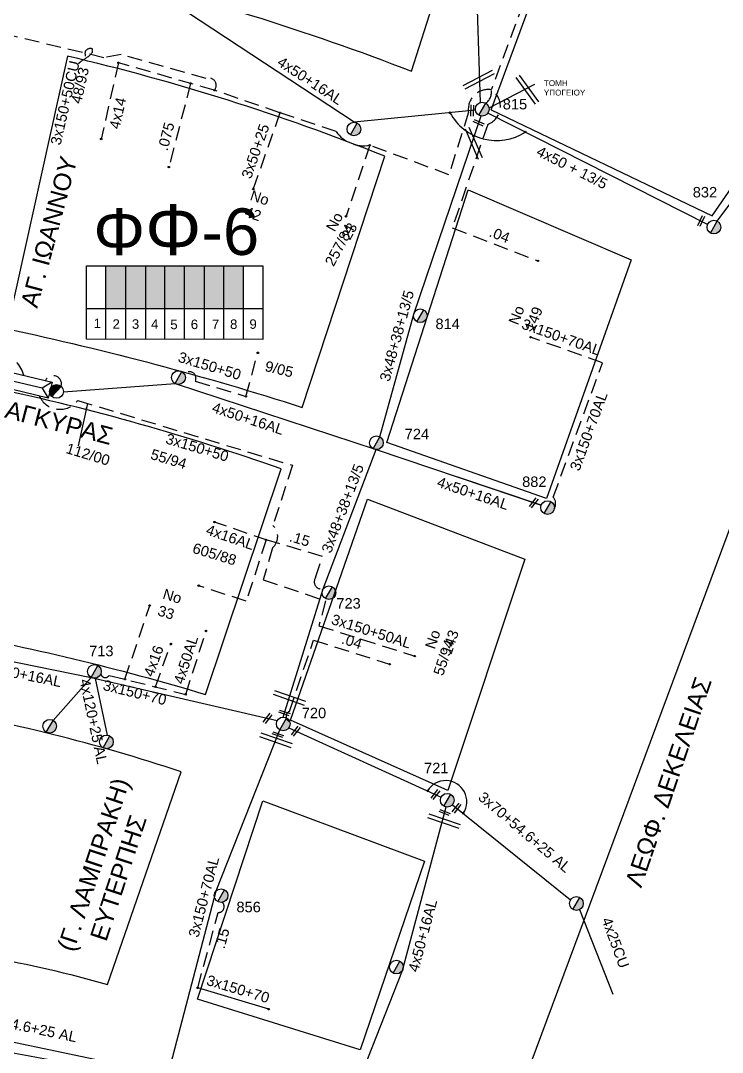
# Model space of a CAD drawing. Header units: millimetres. Extents: x 1091 to 3521, y 1177 to 2968.
# Drawn here: x 1797 to 1917.6, y 2320.1 to 2497.5 of the extents above; entities that cross this region are included whole.
import ezdxf
from ezdxf.enums import TextEntityAlignment as Align

# ---------------------------------------------------------------- set-up
doc = ezdxf.new("R2010")
doc.units = ezdxf.units.MM
doc.linetypes.add('DASHED', pattern=[19.05, 12.7, -6.35])
for name, color, linetype, lineweight in [('3x150+50', 7, 'Continuous', 30), ('3x150+70', 7, 'Continuous', 30), ('3x48+28', 7, 'Continuous', 30), ('3x48+38+13_5', 7, 'Continuous', 30), ('3x50+25', 7, 'Continuous', 30), ('4x14', 7, 'Continuous', 30), ('4x16', 7, 'Continuous', 30), ('4x50 + 13_5', 7, 'SYN_LINE', 30), ('4x50+16_5', 7, 'Continuous', 30), ('Άγνωστα', 7, 'Continuous', 30), ('Γυμνά εναέρια ΧΤ και ΦΟΠ (3Φ)   4x50+16AL', 7, 'Continuous', 30), ('Εναέρια παροχή ΧΤ 4x25', 7, 'SYN_LINE', 30), ('Καλώδια ΧΤ   3x150+50CU', 7, 'DASHED', 30), ('Καλώδια ΧΤ   3x150+70AL', 7, 'DASHED', 30), ('Καλώδια ΧΤ   3x150AL+50CU', 7, 'DASHED', 30), ('Συνεστραμμένα ΧΤ   3x70+54.6+25 AL', 7, 'SYN_LINE', 30), ('Συνεστραμμένα ΧΤ   4x120+25 AL', 7, 'SYN_LINE', 30), ('Υπόγεια Καλώδια Δικτύου ΧΤ   .04', 7, 'DASHED', 30), ('Υπόγεια Καλώδια Δικτύου ΧΤ   .075', 7, 'DASHED', 30), ('Υπόγεια Καλώδια Δικτύου ΧΤ   .15', 7, 'DASHED', 30), ('Υπόγεια καλώδια Παροχών ΧΤ   4x16AL', 7, 'DASHED', 30), ('Υπόγεια καλώδια Παροχών ΧΤ   4x50AL', 7, 'DASHED', 30)]:
    doc.layers.add(name, color=color, linetype=linetype, lineweight=lineweight)
for name, color, linetype in [('Pillar OTE', 7, 'Continuous'), ('TEXT ΚΑΛΩΔΙΩΝ', 7, 'Continuous'), ('ΑΓΝΩΣΤΟ ΕΝΑΕΡΙΟ ΚΑΛΩΔΙΟ', 7, 'Continuous'), ('ΑΓΝΩΣΤΟ ΥΠΟΓΕΙΟ ΚΑΛΩΔΙΟ', 7, 'DASHED'), ('Επιγραφές - Σχήματα', 7, 'Continuous'), ('Μηχανική τομή', 7, 'Continuous'), ('Στύλος ΦΜ', 7, 'Continuous'), ('Στύλος ΦΜ @ 1', 7, 'Continuous'), ('Συνδέσεις', 7, 'Continuous'), ('Τομή', 7, 'Continuous'), ('Υποσταθμός εναέριος 2 στύλων', 7, 'Continuous'), ('Υποσταθμός πόλεως', 7, 'Continuous'), ('Υπόβαθρο ΔΕΗ', 7, 'Continuous')]:
    doc.layers.add(name, color=color, linetype=linetype)
doc.styles.add('arial', font='arial.ttf')
doc.styles.get("Standard").update_dxf_attribs({"font": 'arial.ttf', "height": 1.8})
doc.linetypes.add('SYN_LINE', pattern='A,0.5,-0.0001,["/\\/\\/\\/",Standard,S=0.1,R=0,X=0,Y=-0.05],-0.25', length=0.7501)
doc.dimstyles.new('ISO-25', dxfattribs={"dimtxt": 2.5, "dimasz": 2.5, "dimexe": 1.25, "dimexo": 0.625, "dimtad": 1, "dimtxsty": 'Standard', "dimcen": 2.5, "dimadec": 0, "dimazin": 0, "dimtfac": 1, "dimtmove": 0, "dimatfit": 3, "dimfxl": 1, "dimarcsym": 0})

# ---------------------------------------------------------------- blocks, each defined once
blk = doc.blocks.new('ΥΠΑΡΧΩΝ ΤΣΙΜΕΝΤΕΝΙΟΣ ΣΤΥΛΟΣ')
at = {"layer": 'Στύλος ΦΜ'}
blk.add_hatch(color=7, dxfattribs=at).paths.add_polyline_path([(-1.29, -2.28, 0.574793), (2.62, 0, 0.268822), (1.3, 2.27)])
at = {"layer": 'Στύλος ΦΜ', "color": 7}
blk.add_line((-1.29, -2.28), (1.3, 2.27), dxfattribs=at)
blk.add_circle((0, 0), 2.62, dxfattribs=at)
at = {"layer": 'Στύλος ΦΜ', "flags": 4}
for tag, p in [('ΑΡΙΘΜΟΣ', (-4.68, 8.05)), ('ΤΥΠΟΣ', (-4.91, 3.03))]:
    blk.add_attdef(tag, p, '', height=4, dxfattribs=at)
blk = doc.blocks.new('ΥΠΟΣΤΑΘΜΟΣ ΕΝΑΕΡΙΟΣ ΕΠΙ 2 ΣΤΥΛΩΝ')
at = {"layer": 'Υποσταθμός εναέριος 2 στύλων', "linetype": 'Continuous'}
for points in [[(-11.97, -2.11, 0.574793), (-8.45, -0.07, 0.268822), (-9.64, 1.98)], [(9.68, -2.15, 0.574793), (13.19, -0.1, 0.268822), (12.01, 1.95)]]:
    blk.add_hatch(color=256, dxfattribs=at).paths.add_polyline_path(points)
for p, q in [((-11.97, -2.11), (-9.64, 1.98)), ((9.68, -2.15), (12.01, 1.95))]:
    blk.add_line(p, q, dxfattribs=at)
for centre in [(-10.81, -0.07), (10.84, -0.1)]:
    blk.add_circle(centre, 2.36, dxfattribs=at)
at = {"layer": 'Υποσταθμός πόλεως', "linetype": 'Continuous', "ltscale": 40}
blk.add_lwpolyline([(-8.57, 2.82), (8.57, 2.82), (8.57, -2.82), (-8.57, -2.82)], close=True, dxfattribs=at)
for points in [[(-5.75, 0), (-8.57, 2.82)], [(-8.57, -2.82), (-5.75, 0)], [(-5.75, 0), (5.75, 0)], [(5.75, 0), (8.57, 2.82)], [(8.57, -2.82), (5.75, 0)]]:
    blk.add_lwpolyline(points, dxfattribs=at)
at = {"layer": 'Υποσταθμός εναέριος 2 στύλων', "ltscale": 40, "flags": 1}
for tag, p in [('ΜΕΤΑΣΧΗΜΑΤΙΣΜΟΣ', (14.09, 2.51)), ('ΙΣΧΥΣ', (14.07, -0.28)), ('ΑΡΙΘΜΟΣ', (14.19, -3))]:
    blk.add_attdef(tag, p, '', height=1.8, dxfattribs=at)
blk = doc.blocks.new('_ΣΥΝΔΕΣΗ')
at = {"layer": 'Συνδέσεις', "linetype": 'SYN_LINE', "ltscale": 40}
blk.add_hatch(color=256, dxfattribs=at).paths.add_polyline_path([(0.5, -0.01, 1), (-0.5, -0.01, 1)])
at = {"layer": 'Συνδέσεις'}
blk.add_circle((0, -0.01), 0.5, dxfattribs=at)
blk = doc.blocks.new('ΤΟΜΗ')
at = {"layer": 'Τομή', "ltscale": 40}
for p, q in [((11.33, -0.65), (-11.4, -0.65)), ((11.33, -3.42), (-11.4, -3.42))]:
    blk.add_line(p, q, dxfattribs=at)
blk = doc.blocks.new('ΜΗΧΑΝΙΚΗ ΤΟΜΗ')
at = {"layer": 'Μηχανική τομή', "ltscale": 40}
for p, q in [((-3.79, 1.21), (3.79, 1.21)), ((3.79, -0.34), (-3.79, -0.34))]:
    blk.add_line(p, q, dxfattribs=at)

msp = doc.modelspace()

# ---------------------------------------------------------------- hatches: boundary and pattern name
at = {"layer": 'Καλώδια ΧΤ   3x150AL+50CU', "linetype": 'DASHED', "lineweight": -3, "ltscale": 0.2}
h = msp.add_hatch(color=5, dxfattribs=at)
h.dxf.hatch_style = 1
h.paths.add_polyline_path([(1815.03, 2455.33), (1811.59, 2455.33), (1811.59, 2447.97), (1815.03, 2447.97)])
h = msp.add_hatch(color=2, dxfattribs=at)
h.dxf.hatch_style = 1
h.paths.add_polyline_path([(1815.03, 2447.97), (1818.47, 2447.97), (1818.47, 2455.33), (1815.03, 2455.33)])
h = msp.add_hatch(color=1, dxfattribs=at)
h.dxf.hatch_style = 1
h.paths.add_polyline_path([(1821.77, 2455.33), (1818.47, 2455.33), (1818.47, 2447.97), (1821.77, 2447.96)])
h = msp.add_hatch(color=173, dxfattribs=at)
h.dxf.hatch_style = 1
h.paths.add_polyline_path([(1821.77, 2447.96), (1825.15, 2447.96), (1825.15, 2455.33), (1821.77, 2455.33)])
h = msp.add_hatch(color=27, dxfattribs=at)
h.dxf.hatch_style = 1
h.paths.add_polyline_path([(1825.15, 2447.96), (1828.55, 2447.96), (1828.55, 2455.33), (1825.15, 2455.33)])
h = msp.add_hatch(color=133, dxfattribs=at)
h.dxf.hatch_style = 1
h.paths.add_polyline_path([(1831.89, 2447.95), (1831.89, 2455.33), (1828.55, 2455.33), (1828.55, 2447.96)])
h = msp.add_hatch(color=62, dxfattribs=at)
h.dxf.hatch_style = 1
h.paths.add_polyline_path([(1835.27, 2455.33), (1831.89, 2455.33), (1831.89, 2447.95), (1835.27, 2447.95)])

# ---------------------------------------------------------------- linework, layer by layer
at = {"layer": '3x150+50', "color": 5, "linetype": 'DASHED', "lineweight": -3, "ltscale": 0.2}
msp.add_lwpolyline([(1825.11, 2436.7, -0.891523), (1826.98, 2435.47), (1835.67, 2432.87), (1837.73, 2440.36)], format="xyb", dxfattribs=at)
at = {"layer": '3x150+50', "color": 2, "linetype": 'DASHED', "lineweight": -3, "ltscale": 0.2}
msp.add_lwpolyline([(1800.17, 2432.95, 0.567668), (1806.79, 2432.16), (1843.7, 2421.02), (1840.3, 2410.68, -0.451243), (1840.26, 2406.86), (1838.67, 2401.36), (1849.37, 2397.72), (1848.23, 2393.44), (1864.7, 2388.23)], format="xyb", dxfattribs=at)
at = {"layer": '3x150+50', "color": 5, "linetype": 'DASHED', "lineweight": -3, "ltscale": 0.2}
msp.add_arc((1802.54, 2435), 1.44, 343.0349, 155.941, dxfattribs=at)
at = {"layer": '3x150+70', "color": 27, "linetype": 'DASHED', "lineweight": -3, "ltscale": 0.2}
msp.add_lwpolyline([(1695.92, 2448.09, 0.520072), (1697.54, 2448.56), (1727.78, 2451.3, 0.6671), (1732.94, 2450.67), (1756.93, 2448.5, 0.261958), (1761.64, 2447.93), (1779.4, 2446.75), (1778.12, 2439.99), (1789.09, 2438.29, -0.63183), (1797.5, 2436.49)], format="xyb", dxfattribs=at)
at = {"layer": '3x150+70', "color": 1, "linetype": 'DASHED', "lineweight": -3, "ltscale": 0.2}
msp.add_lwpolyline([(1810.75, 2385.15, 0.684695), (1812.18, 2384.92), (1825.35, 2381.65)], format="xyb", dxfattribs=at)
at = {"layer": '3x150+70', "color": 173, "lineweight": -3, "ltscale": 0.1}
msp.add_lwpolyline([(1839.6, 2327.54), (1827.4, 2331.21)], dxfattribs=at)
at = {"layer": '3x48+28', "color": 6, "lineweight": -3, "ltscale": 0.1}
msp.add_lwpolyline([(1875.98, 2483.37), (1875, 2515.28), (1883.99, 2546.91)], dxfattribs=at)
at = {"layer": '3x48+38+13_5', "color": 5, "lineweight": -3, "ltscale": 0.1}
for points in [[(1858.71, 2425.92), (1864.52, 2447.02), (1876.09, 2481.09)], [(1842.09, 2377.74), (1848.97, 2399.77), (1858.09, 2423.72)]]:
    msp.add_lwpolyline(points, dxfattribs=at)
at = {"layer": '3x50+25', "color": 133, "linetype": 'DASHED', "lineweight": -3, "ltscale": 0.2}
msp.add_lwpolyline([(1841.53, 2481.62), (1836.94, 2468.52)], dxfattribs=at)
at = {"layer": '4x14', "color": 133, "linetype": 'DASHED', "lineweight": -3, "ltscale": 0.2}
msp.add_lwpolyline([(1813.77, 2490.21), (1813.77, 2490.21), (1810.8, 2477.11)], dxfattribs=at)
at = {"layer": '4x16', "color": 1, "linetype": 'DASHED', "lineweight": -3, "ltscale": 0.2}
msp.add_lwpolyline([(1820.12, 2382.95), (1822.78, 2390.31)], dxfattribs=at)
at = {"layer": '4x50 + 13_5', "color": 1, "lineweight": -3, "ltscale": 0.1}
msp.add_lwpolyline([(1915.04, 2462.44), (1877.27, 2481.56)], dxfattribs=at)
at = {"layer": '4x50+16_5', "color": 1, "lineweight": -3, "ltscale": 0.1}
msp.add_lwpolyline([(1916.71, 2462.99), (1934.57, 2486.87), (1954.22, 2517.02)], dxfattribs=at)
at = {"layer": 'Pillar OTE', "lineweight": -3, "ltscale": 40}
for points in [[(1808.26, 2442.69), (1808.26, 2455.33), (1838.59, 2455.33), (1838.59, 2442.66), (1808.26, 2442.69)], [(1811.59, 2442.69), (1811.59, 2455.33)], [(1815.03, 2442.69), (1815.03, 2455.33)], [(1818.47, 2442.68), (1818.47, 2455.33)], [(1821.77, 2442.68), (1821.77, 2455.33)], [(1825.15, 2442.68), (1825.15, 2455.33)], [(1828.55, 2442.67), (1828.55, 2455.33)], [(1831.89, 2442.67), (1831.89, 2455.33)], [(1835.27, 2442.67), (1835.27, 2455.33)], [(1808.26, 2447.98), (1838.59, 2447.95)]]:
    msp.add_lwpolyline(points, dxfattribs=at)
at = {"layer": 'Άγνωστα', "lineweight": -3}
msp.add_lwpolyline([(1808.09, 2491.33), (1808.08, 2491.53), (1808.08, 2491.7), (1808.07, 2491.83), (1808.07, 2491.95), (1808.08, 2492.04), (1808.1, 2492.12), (1808.12, 2492.19), (1808.15, 2492.25), (1808.19, 2492.32), (1808.24, 2492.38), (1808.3, 2492.44), (1808.37, 2492.49), (1808.44, 2492.54), (1808.51, 2492.59), (1808.59, 2492.63), (1808.67, 2492.66), (1808.74, 2492.68), (1808.82, 2492.7), (1808.89, 2492.71), (1808.96, 2492.72), (1809.02, 2492.71), (1809.08, 2492.7), (1809.13, 2492.69), (1809.17, 2492.67), (1809.2, 2492.65), (1809.23, 2492.62), (1809.25, 2492.59), (1809.26, 2492.55), (1809.27, 2492.51), (1809.27, 2492.47), (1809.28, 2492.42), (1809.28, 2492.37), (1809.28, 2492.32), (1809.29, 2492.27), (1809.28, 2492.21), (1809.28, 2492.14), (1809.26, 2492.08), (1809.23, 2492), (1809.2, 2491.93), (1809.14, 2491.84), (1809.07, 2491.75), (1808.98, 2491.66), (1808.89, 2491.56), (1808.78, 2491.46), (1808.66, 2491.36), (1808.54, 2491.26), (1808.42, 2491.17), (1808.3, 2491.08), (1808.18, 2491), (1808.06, 2490.92), (1807.95, 2490.85), (1807.84, 2490.78), (1807.74, 2490.72), (1807.64, 2490.66), (1807.55, 2490.6), (1807.47, 2490.55), (1807.4, 2490.49), (1807.33, 2490.44), (1807.27, 2490.39), (1807.22, 2490.35), (1807.17, 2490.31), (1807.13, 2490.27), (1807.1, 2490.24), (1807.08, 2490.22), (1807.06, 2490.2), (1807.05, 2490.19), (1807.04, 2490.18), (1807.03, 2490.18), (1807.02, 2490.17), (1807.02, 2490.17), (1807.01, 2490.17), (1807.01, 2490.16), (1807, 2490.16), (1806.99, 2490.15), (1806.97, 2490.13), (1806.95, 2490.12), (1806.94, 2490.11), (1806.92, 2490.09), (1806.9, 2490.08), (1806.88, 2490.06)], dxfattribs=at)
at = {"layer": 'ΑΓΝΩΣΤΟ ΕΝΑΕΡΙΟ ΚΑΛΩΔΙΟ', "color": 1, "lineweight": -3, "ltscale": 0.1}
for points in [[(1809.07, 2384.56), (1802.54, 2377.18)], [(1843.06, 2375.89), (1869.25, 2363.99)]]:
    msp.add_lwpolyline(points, dxfattribs=at)
at = {"layer": 'ΑΓΝΩΣΤΟ ΥΠΟΓΕΙΟ ΚΑΛΩΔΙΟ', "color": 133, "lineweight": -3, "ltscale": 0.2}
msp.add_lwpolyline([(1856.97, 2476.04), (1852.89, 2463.82)], dxfattribs=at)
at = {"layer": 'ΑΓΝΩΣΤΟ ΥΠΟΓΕΙΟ ΚΑΛΩΔΙΟ', "color": 5, "lineweight": -3, "ltscale": 0.2}
msp.add_lwpolyline([(1839.15, 2408.2), (1835.75, 2397.66)], dxfattribs=at)
at = {"layer": 'ΑΓΝΩΣΤΟ ΥΠΟΓΕΙΟ ΚΑΛΩΔΙΟ', "color": 1, "lineweight": -3, "ltscale": 0.2}
msp.add_lwpolyline([(1814.89, 2384.25), (1819.14, 2396.92)], dxfattribs=at)
at = {"layer": 'ΑΓΝΩΣΤΟ ΥΠΟΓΕΙΟ ΚΑΛΩΔΙΟ', "color": 5, "lineweight": -3, "ltscale": 0.2}
msp.add_lwpolyline([(1843.19, 2376.99, -0.691578), (1843.16, 2378.73), (1847.3, 2390.96)], format="xyb", dxfattribs=at)
at = {"layer": 'Γυμνά εναέρια ΧΤ και ΦΟΠ (3Φ)   4x50+16AL', "color": 1, "lineweight": -3, "ltscale": 0.1}
for points in [[(1875.14, 2482.07), (1854.3, 2480.01), (1825.64, 2498.85)], [(1771.61, 2392.15), (1809.07, 2384.56), (1841.07, 2377.13)]]:
    msp.add_lwpolyline(points, dxfattribs=at)
at = {"layer": 'Γυμνά εναέρια ΧΤ και ΦΟΠ (3Φ)   4x50+16AL', "color": 5, "lineweight": -3, "ltscale": 0.1}
msp.add_lwpolyline([(1804.3, 2433.66), (1823.51, 2435.09), (1858.09, 2423.72), (1886.43, 2414.15), (1872.09, 2418.99)], dxfattribs=at)
at = {"layer": 'Γυμνά εναέρια ΧΤ και ΦΟΠ (3Φ)   4x50+16AL', "color": 151, "lineweight": -3, "ltscale": 0.1}
msp.add_lwpolyline([(1851.45, 2305.82), (1862.59, 2334.2), (1870.13, 2362.29)], dxfattribs=at)
at = {"layer": 'Εναέρια παροχή ΧΤ 4x25', "color": 1, "lineweight": -3, "ltscale": 15}
msp.add_lwpolyline([(1893.02, 2344.65), (1898.77, 2330.11)], dxfattribs=at)
at = {"layer": 'Καλώδια ΧΤ   3x150+50CU', "color": 133, "lineweight": -3, "ltscale": 0.2}
msp.add_lwpolyline([(1830.25, 2485.49, 0.796662), (1828.83, 2487.5), (1814.22, 2491.64), (1811.27, 2491.08), (1790.85, 2495.95), (1786.9, 2496.15, -0.800184), (1781.88, 2496.67)], format="xyb", dxfattribs=at)
at = {"layer": 'Καλώδια ΧΤ   3x150+70AL', "color": 5, "lineweight": -3, "ltscale": 0.2}
msp.add_lwpolyline([(1896.99, 2438.65), (1884.61, 2443.03)], dxfattribs=at)
msp.add_lwpolyline([(1888.69, 2413.51, 0.301142), (1888.51, 2415.57), (1896.99, 2438.65)], format="xyb", dxfattribs=at)
at = {"layer": 'Καλώδια ΧΤ   3x150+70AL', "color": 173, "linetype": 'Continuous', "lineweight": -3, "ltscale": 0.2}
msp.add_lwpolyline([(1822.47, 2316.99), (1830.57, 2347.86), (1841.52, 2375.54)], dxfattribs=at)
at = {"layer": 'Συνεστραμμένα ΧΤ   3x70+54.6+25 AL', "color": 1, "lineweight": -3, "ltscale": 15}
msp.add_lwpolyline([(1871.2, 2362.69), (1891.48, 2346.31)], dxfattribs=at)
at = {"layer": 'Συνεστραμμένα ΧΤ   3x70+54.6+25 AL', "color": 5, "lineweight": -3, "ltscale": 15}
msp.add_lwpolyline([(1756.05, 2325.49), (1787.29, 2323.66), (1820.88, 2316.59)], dxfattribs=at)
at = {"layer": 'Συνεστραμμένα ΧΤ   4x120+25 AL', "color": 1, "lineweight": -3, "ltscale": 13}
msp.add_lwpolyline([(1809.77, 2384.4), (1811.83, 2374.65)], dxfattribs=at)
at = {"layer": 'Τομή', "lineweight": -3}
msp.add_lwpolyline([(1877.47, 2482.46), (1885.34, 2486.56)], dxfattribs=at)
at = {"layer": 'Υπόβαθρο ΔΕΗ', "lineweight": -3, "ltscale": 0.1}
for points in [[(1877.81, 2482.13), (1908.96, 2566.26)], [(1877.81, 2482.13), (1915.85, 2463.88), (1972.11, 2545.55)], [(1855.31, 2320.56), (1827.35, 2329.28), (1838.58, 2363.36), (1866.37, 2352.99), (1855.31, 2320.56)]]:
    msp.add_lwpolyline(points, dxfattribs=at)
for points in [[(1864.17, 2488.75), (1879.96, 2538.31), (1819.18, 2546.68), (1808.54, 2506.02, -0.034497), (1864.17, 2488.75, -3.407132)], [(1845.36, 2430.98), (1859.54, 2474.14, 0.038285), (1805.02, 2491.34), (1794.64, 2444.47, -0.025313), (1845.36, 2430.98, -37.598833)], [(1869.72, 2278.05), (1941.85, 2471.85, -0.509399), (1963.04, 2477.76, -0.838576)], [(1869.72, 2278.05, -0.188423), (2014.01, 2340.24, -0.195348), (2018.65, 2432.47), (1963.04, 2477.76)], [(1828.76, 2381.63), (1841.75, 2420.39, 0.032981), (1792.63, 2434.23), (1783, 2392.61, -0.027999), (1828.76, 2381.63, -6.684072)], [(1811.91, 2331.78), (1824.55, 2368.32, 0.040881), (1779.91, 2379.37), (1770.58, 2338.81, -0.056603), (1811.91, 2331.78, 1.627058)]]:
    msp.add_lwpolyline(points, format="xyb", dxfattribs=at)
for points in [[(1859.9, 2424.94), (1873.86, 2468.37), (1901.9, 2456.32), (1887.37, 2415.3)], [(1870.37, 2365.1), (1843.34, 2377.23), (1856.59, 2415.22), (1883.6, 2404.9)]]:
    msp.add_lwpolyline(points, close=True, dxfattribs=at)
msp.add_lwpolyline([(1780.35, 2236.77), (1749.79, 2245.96), (1767.14, 2323.19, -0.041847), (1807.12, 2317.79)], format="xyb", close=True, dxfattribs=at)
at = {"layer": 'Υπόβαθρο ΔΕΗ', "lineweight": -3}
for centre, radius, start, end in [((1878.75, 2485.91), 9.06, 208.1382, 302.9758), ((1870.01, 2363.2), 3.63, 326.7559, 149.1005)]:
    msp.add_arc(centre, radius, start, end, dxfattribs=at)
at = {"layer": 'Υπόβαθρο ΔΕΗ', "lineweight": -3, "ltscale": 0.1}
msp.add_arc((2013.53, 2136.23), 194.98, 93.5457, 135.1523, dxfattribs=at)
msp.add_open_spline([(1335.62, 2395.81), (1336.34, 2395.82), (1337.06, 2395.82), (1339.21, 2395.84), (1340.64, 2395.87), (1343.27, 2395.99), (1344.48, 2396.09), (1346.9, 2396.36), (1348.11, 2396.54), (1351.72, 2397.19), (1354.12, 2397.77), (1358.13, 2398.94), (1359.76, 2399.47), (1362.99, 2400.61), (1364.6, 2401.22), (1367.63, 2402.41), (1369.06, 2402.97), (1371.9, 2404.12), (1373.31, 2404.7), (1376.69, 2406.13), (1378.64, 2407), (1382.85, 2408.99), (1385.09, 2410.14), (1389.15, 2412.33), (1390.97, 2413.35), (1394.59, 2415.42), (1396.39, 2416.48), (1400.22, 2418.81), (1402.25, 2420.1), (1406.26, 2422.75), (1408.24, 2424.12), (1413.14, 2427.59), (1416.05, 2429.72), (1420.99, 2433.36), (1423.02, 2434.88), (1427.09, 2437.9), (1429.12, 2439.41), (1434.15, 2443.21), (1437.14, 2445.51), (1444.06, 2451.04), (1447.96, 2454.32), (1453.69, 2459.41), (1455.6, 2461.15), (1459.36, 2464.68), (1461.23, 2466.47), (1464.92, 2470.03), (1466.74, 2471.79), (1470.4, 2475.3), (1472.23, 2477.04), (1477.73, 2482.27), (1481.39, 2485.75), (1488.55, 2492.85), (1492.05, 2496.47), (1496.91, 2501.86), (1498.38, 2503.55), (1501.26, 2506.97), (1502.68, 2508.7), (1505.81, 2512.59), (1507.52, 2514.75), (1510.54, 2518.5), (1511.83, 2520.09), (1514.44, 2523.25), (1515.75, 2524.82), (1519.68, 2529.52), (1522.3, 2532.64), (1527.41, 2538.95), (1529.93, 2542.15), (1534.8, 2548.51), (1537.17, 2551.66), (1541.05, 2556.89), (1542.57, 2558.96), (1545.96, 2563.67), (1547.84, 2566.31), (1550.94, 2570.6), (1552.15, 2572.26), (1554.6, 2575.54), (1555.84, 2577.18), (1558.42, 2580.57), (1559.76, 2582.33), (1562.59, 2586.05), (1564.07, 2588.03), (1567.05, 2591.99), (1568.55, 2593.97), (1571.26, 2597.43), (1572.46, 2598.92), (1574.88, 2601.87), (1576.1, 2603.33), (1578.56, 2606.27), (1579.8, 2607.75), (1582.54, 2611.04), (1584.05, 2612.87), (1586.68, 2616.03), (1587.8, 2617.36), (1590.07, 2619.99), (1591.22, 2621.29), (1593.81, 2624.22), (1595.26, 2625.84), (1598.15, 2629.09), (1599.6, 2630.72), (1603.17, 2634.7), (1605.3, 2637.05), (1609.65, 2641.68), (1611.86, 2643.97), (1616.26, 2648.34), (1618.44, 2650.44), (1622.85, 2654.49), (1625.07, 2656.45), (1629.56, 2660.29), (1631.83, 2662.18), (1635.63, 2665.38), (1637.18, 2666.68), (1641.77, 2670.66), (1644.77, 2673.39), (1649.56, 2677.8), (1651.36, 2679.46), (1654.94, 2682.79), (1656.73, 2684.46), (1660.28, 2687.82), (1662.05, 2689.52), (1665.18, 2692.45), (1666.52, 2693.69), (1669.26, 2696.12), (1670.64, 2697.32), (1674.84, 2700.86), (1677.68, 2703.15), (1683.03, 2707.36), (1685.53, 2709.3), (1693, 2715.11), (1697.95, 2719.01), (1705.34, 2724.87), (1707.79, 2726.82), (1712.69, 2730.71), (1715.12, 2732.67), (1719.85, 2736.52), (1722.14, 2738.41), (1728.94, 2744.18), (1733.37, 2748.16), (1740.52, 2754.58), (1743.24, 2757.01), (1748.6, 2761.91), (1751.25, 2764.38), (1755.91, 2768.92), (1757.94, 2770.97), (1761.94, 2775.16), (1763.91, 2777.29), (1769.01, 2782.94), (1772.1, 2786.49), (1778.15, 2793.7), (1781.11, 2797.36), (1789.42, 2808.02), (1794.6, 2815.15), (1801.5, 2825.53), (1803.47, 2828.61), (1806.9, 2834.17), (1808.38, 2836.64), (1811.3, 2841.69), (1812.73, 2844.27), (1815.62, 2849.45), (1817.06, 2852.05), (1819.5, 2856.28), (1820.48, 2857.91), (1822.45, 2861.14), (1823.46, 2862.74), (1826.07, 2866.84), (1827.69, 2869.31), (1830.94, 2874.25), (1832.57, 2876.71), (1836.34, 2882.38), (1838.47, 2885.59), (1842.73, 2892.02), (1844.86, 2895.24), (1848.41, 2900.62), (1849.83, 2902.78), (1852.69, 2907.1), (1854.13, 2909.26), (1856.89, 2913.28), (1858.2, 2915.14), (1860.9, 2918.81), (1862.29, 2920.62), (1865.12, 2924.19), (1866.55, 2925.94), (1869.38, 2929.37), (1870.77, 2931.03), (1873.55, 2934.37), (1874.93, 2936.04), (1879.14, 2941.04), (1882.01, 2944.34), (1886.07, 2948.6), (1887.12, 2949.67), (1889.25, 2951.77), (1890.32, 2952.8), (1891.48, 2953.92), (1891.56, 2954), (1891.65, 2954.08)], degree=3, knots=[0, 0, 0, 0, 2.166148, 2.166148, 6.498445, 6.498445, 10.265763, 10.265763, 14.03308, 14.03308, 21.567715, 21.567715, 26.783111, 26.783111, 31.998507, 31.998507, 36.609107, 36.609107, 41.219706, 41.219706, 47.702734, 47.702734, 55.361699, 55.361699, 61.656862, 61.656862, 67.952024, 67.952024, 75.225312, 75.225312, 82.498599, 82.498599, 93.336109, 93.336109, 100.938237, 100.938237, 108.540365, 108.540365, 119.906013, 119.906013, 135.262764, 135.262764, 143.046265, 143.046265, 150.829766, 150.829766, 158.421213, 158.421213, 166.01266, 166.01266, 181.195553, 181.195553, 196.378447, 196.378447, 203.139727, 203.139727, 209.901007, 209.901007, 218.17125, 218.17125, 224.294478, 224.294478, 230.417706, 230.417706, 242.664163, 242.664163, 254.910619, 254.910619, 266.752825, 266.752825, 274.488922, 274.488922, 284.205481, 284.205481, 290.332499, 290.332499, 296.459518, 296.459518, 303.102773, 303.102773, 310.521928, 310.521928, 317.941082, 317.941082, 323.632036, 323.632036, 329.322989, 329.322989, 335.111928, 335.111928, 342.21937, 342.21937, 347.401444, 347.401444, 352.583519, 352.583519, 359.110119, 359.110119, 365.636719, 365.636719, 375.115877, 375.115877, 384.595036, 384.595036, 393.595586, 393.595586, 402.417975, 402.417975, 411.240365, 411.240365, 417.351182, 417.351182, 429.572817, 429.572817, 436.920313, 436.920313, 444.267808, 444.267808, 451.615303, 451.615303, 457.062825, 457.062825, 462.510346, 462.510346, 473.405389, 473.405389, 482.870876, 482.870876, 501.801851, 501.801851, 511.190138, 511.190138, 520.578425, 520.578425, 529.535879, 529.535879, 547.450786, 547.450786, 558.371689, 558.371689, 569.292592, 569.292592, 578.03359, 578.03359, 586.774588, 586.774588, 600.952588, 600.952588, 615.130587, 615.130587, 641.674, 641.674, 652.706754, 652.706754, 661.38308, 661.38308, 670.280364, 670.280364, 679.177647, 679.177647, 684.825847, 684.825847, 690.474048, 690.474048, 699.322624, 699.322624, 708.1712, 708.1712, 719.749064, 719.749064, 731.326928, 731.326928, 739.082483, 739.082483, 746.838037, 746.838037, 753.616582, 753.616582, 760.393168, 760.393168, 767.169755, 767.169755, 773.671582, 773.671582, 780.173409, 780.173409, 793.177063, 793.177063, 797.627508, 797.627508, 802.077954, 802.077954, 802.435638, 802.435638, 802.435638, 802.435638], dxfattribs=at)
msp.add_spline([(1335.62, 2394.14), (1344.53, 2394.43), (1360.48, 2397.96), (1368.34, 2400.9), (1382.02, 2406.76), (1392.47, 2412.29), (1404.4, 2419.53), (1414.47, 2426.51), (1424.18, 2433.66), (1440.74, 2446.25), (1456.58, 2459.8), (1469.4, 2472.03), (1484.71, 2486.71), (1500.03, 2502.92), (1512.41, 2518.15), (1525.7, 2534.19), (1538.08, 2550.11), (1545.44, 2560.09), (1553.43, 2571.17), (1563.13, 2584.01), (1572.27, 2596), (1582.59, 2608.49), (1588.81, 2615.95), (1597.54, 2625.89), (1607.98, 2637.46), (1622.14, 2651.57), (1629.32, 2657.89), (1640, 2666.91), (1650.61, 2676.5), (1659.43, 2684.72), (1668.7, 2693.39), (1689.74, 2710.46), (1708.26, 2725.06), (1725.86, 2739.38), (1739.9, 2751.78), (1756.42, 2767.09), (1769.1, 2780.57), (1783, 2797.11), (1792.76, 2809.93), (1802.17, 2823.54), (1812.07, 2839.71), (1821.05, 2855.6), (1829.39, 2868.85), (1841, 2886.39), (1851.12, 2901.71), (1861.81, 2917.22), (1872.99, 2931.09), (1887.34, 2947.5), (1892.81, 2952.88)], degree=3, dxfattribs=at)
at = {"layer": 'Υπόγεια Καλώδια Δικτύου ΧΤ   .04', "color": 133, "lineweight": -3, "ltscale": 0.2}
msp.add_lwpolyline([(1877.86, 2485.58, -0.6236), (1877.24, 2479.63), (1871.16, 2461.84), (1885.89, 2456.17)], format="xyb", dxfattribs=at)
at = {"layer": 'Υπόγεια Καλώδια Δικτύου ΧΤ   .04', "color": 5, "lineweight": -3, "ltscale": 0.2}
msp.add_lwpolyline([(1847.3, 2390.96), (1860.39, 2386.84)], dxfattribs=at)
at = {"layer": 'Υπόγεια Καλώδια Δικτύου ΧΤ   .075', "color": 133, "lineweight": -3, "ltscale": 0.2}
msp.add_lwpolyline([(1826.18, 2486.66), (1822.43, 2472.27)], dxfattribs=at)
at = {"layer": 'Υπόγεια Καλώδια Δικτύου ΧΤ   .075', "color": 5, "lineweight": -3, "ltscale": 0.2}
msp.add_lwpolyline([(1835.75, 2397.66), (1827.57, 2400.33)], dxfattribs=at)
at = {"layer": 'Υπόγεια Καλώδια Δικτύου ΧΤ   .15', "color": 133, "lineweight": -3, "ltscale": 0.2}
for points in [[(1888.66, 2514.74), (1877.86, 2485.58, 0.50138), (1873.93, 2481.71), (1870.58, 2470.96), (1856.97, 2476.04, -0.295827), (1851.18, 2478.4), (1841.53, 2481.62), (1830.25, 2485.49), (1813.77, 2490.21)], [(1877.86, 2485.58, -0.299909), (1876.89, 2483.26, -0.15698)]]:
    msp.add_lwpolyline(points, format="xyb", dxfattribs=at)
at = {"layer": 'Υπόγεια Καλώδια Δικτύου ΧΤ   .15', "color": 5, "lineweight": -3, "ltscale": 0.2}
msp.add_lwpolyline([(1848.97, 2399.77, -0.697327), (1847.67, 2401.74), (1848.82, 2405.37), (1839.15, 2408.2)], format="xyb", dxfattribs=at)
at = {"layer": 'Υπόγεια Καλώδια Δικτύου ΧΤ   .15', "color": 173, "lineweight": -3, "ltscale": 0.2}
msp.add_lwpolyline([(1827.4, 2331.21), (1830.91, 2344.14, 0.660005), (1831.66, 2345.89, -0.564483)], format="xyb", dxfattribs=at)
at = {"layer": 'Υπόγεια καλώδια Παροχών ΧΤ   4x16AL', "color": 5, "lineweight": -3, "ltscale": 0.2}
msp.add_lwpolyline([(1839.53, 2408.09), (1830.28, 2411.25)], dxfattribs=at)
at = {"layer": 'Υπόγεια καλώδια Παροχών ΧΤ   4x50AL', "color": 1, "lineweight": -3, "ltscale": 0.2}
msp.add_lwpolyline([(1825.35, 2381.65), (1828.83, 2392.55)], dxfattribs=at)

# ---------------------------------------------------------------- block references
at = {"layer": 'Μηχανική τομή', "lineweight": -3}
for p, xscale, yscale, zscale, rotation in [((1874.47, 2482.01), 0.2499999999999672, 0.2499999999999672, 0.2499999999999672, 268.6098578408633), ((1875.73, 2480), 0.2499999999999672, 0.2499999999999672, 0.2499999999999672, 156.5757373599224), ((1913.85, 2463.04), 0.2499999999999672, 0.2499999999999672, 0.2499999999999672, 244.9899773263308), ((1885.24, 2414.51), 0.2499999999999672, 0.2499999999999672, 0.2499999999999672, 52.11944393785869), ((1839.48, 2377.46), 0.2499999999999672, 0.2499999999999672, 0.2499999999999672, 52.11944393785867), ((1842.27, 2378.37), 0.2499999999999671, 0.2499999999999671, 0.2499999999999671, 341.2264039428021), ((1841.13, 2374.62), 0.2499999999999671, 0.2499999999999671, 0.2499999999999671, 341.2264039428021), ((1844.34, 2375.26), 0.2499999999999672, 0.2499999999999672, 0.2499999999999672, 52.11944393785867), ((1868.34, 2364.37), 0.2499999999999672, 0.2499999999999672, 0.2499999999999672, 52.11944393785868), ((1871.97, 2362.03), 0.2499999999999672, 0.2499999999999672, 0.2499999999999672, 52.11944393785868), ((1869.8, 2361.24), 0.2499999999999672, 0.2499999999999672, 0.2499999999999672, 337.6607004685733)]:
    msp.add_blockref('ΜΗΧΑΝΙΚΗ ΤΟΜΗ', p, dxfattribs=dict(at, xscale=xscale, yscale=yscale, zscale=zscale, rotation=rotation))
at = {"layer": 'Στύλος ΦΜ @ 1', "lineweight": -3, "ltscale": 40}
ref = msp.add_blockref('ΥΠΑΡΧΩΝ ΤΣΙΜΕΝΤΕΝΙΟΣ ΣΤΥΛΟΣ', (1876.31, 2482.24), dxfattribs=dict(at, xscale=0.4499999999998181, yscale=0.4499999999998181, zscale=0.4499999999998181))
ref.add_attrib('ΤΥΠΟΣ', '815', (1879.83, 2482.2), dxfattribs={"layer": 'Στύλος ΦΜ', "height": 1.8, "flags": 4})
at = {"layer": 'Στύλος ΦΜ @ 1', "lineweight": -3, "ltscale": 40, "xscale": 0.4499999999998181, "yscale": 0.4499999999998181, "zscale": 0.4499999999998181}
for p in [(1854.24, 2478.83), (1824.09, 2436.11), (1801.95, 2376.16), (1811.7, 2373.48), (1892.48, 2345.7), (1861.56, 2334.77)]:
    msp.add_blockref('ΥΠΑΡΧΩΝ ΤΣΙΜΕΝΤΕΝΙΟΣ ΣΤΥΛΟΣ', p, dxfattribs=at)
at = {"layer": 'Στύλος ΦΜ @ 1', "lineweight": -3, "ltscale": 40}
ref = msp.add_blockref('ΥΠΑΡΧΩΝ ΤΣΙΜΕΝΤΕΝΙΟΣ ΣΤΥΛΟΣ', (1916.12, 2461.97), dxfattribs=dict(at, xscale=0.4499999999998181, yscale=0.4499999999998181, zscale=0.4499999999998181))
ref.add_attrib('ΤΥΠΟΣ', '832', (1912.49, 2467.07), dxfattribs={"layer": 'Στύλος ΦΜ', "height": 1.8, "flags": 4})
ref = msp.add_blockref('ΥΠΑΡΧΩΝ ΤΣΙΜΕΝΤΕΝΙΟΣ ΣΤΥΛΟΣ', (1865.66, 2446.73), dxfattribs=dict(at, xscale=0.4499999999998181, yscale=0.4499999999998181, zscale=0.4499999999998181))
ref.add_attrib('ΤΥΠΟΣ', '814', (1868.26, 2444.44), dxfattribs={"layer": 'Στύλος ΦΜ', "height": 1.8, "flags": 4})
ref = msp.add_blockref('ΥΠΑΡΧΩΝ ΤΣΙΜΕΝΤΕΝΙΟΣ ΣΤΥΛΟΣ', (1858.12, 2424.9), dxfattribs=dict(at, xscale=0.4499999999998181, yscale=0.4499999999998181, zscale=0.4499999999998181))
ref.add_attrib('ΤΥΠΟΣ', '724', (1862.97, 2425.5), dxfattribs={"layer": 'Στύλος ΦΜ', "height": 1.8, "flags": 4})
ref = msp.add_blockref('ΥΠΑΡΧΩΝ ΤΣΙΜΕΝΤΕΝΙΟΣ ΣΤΥΛΟΣ', (1887.54, 2413.76), dxfattribs=dict(at, xscale=0.4499999999998181, yscale=0.4499999999998181, zscale=0.4499999999998181))
ref.add_attrib('ΤΥΠΟΣ', '882', (1883.16, 2417.3), dxfattribs={"layer": 'Στύλος ΦΜ', "height": 1.8, "flags": 4})
ref = msp.add_blockref('ΥΠΑΡΧΩΝ ΤΣΙΜΕΝΤΕΝΙΟΣ ΣΤΥΛΟΣ', (1849.96, 2399.13), dxfattribs=dict(at, xscale=0.4499999999998181, yscale=0.4499999999998181, zscale=0.4499999999998181))
ref.add_attrib('ΤΥΠΟΣ', '723', (1851.22, 2396.39), dxfattribs={"layer": 'Στύλος ΦΜ', "height": 1.8, "flags": 4})
ref = msp.add_blockref('ΥΠΑΡΧΩΝ ΤΣΙΜΕΝΤΕΝΙΟΣ ΣΤΥΛΟΣ', (1809.65, 2385.59), dxfattribs=dict(at, xscale=0.4499999999998181, yscale=0.4499999999998181, zscale=0.4499999999998181))
ref.add_attrib('ΤΥΠΟΣ', '713', (1808.73, 2388.21), dxfattribs={"layer": 'Στύλος ΦΜ', "height": 1.8, "flags": 4})
ref = msp.add_blockref('ΥΠΑΡΧΩΝ ΤΣΙΜΕΝΤΕΝΙΟΣ ΣΤΥΛΟΣ', (1842.1, 2376.56), dxfattribs=dict(at, xscale=0.4499999999998181, yscale=0.4499999999998181, zscale=0.4499999999998181))
ref.add_attrib('ΤΥΠΟΣ', '720', (1845.28, 2377.55), dxfattribs={"layer": 'Στύλος ΦΜ', "height": 1.8, "flags": 4})
ref = msp.add_blockref('ΥΠΑΡΧΩΝ ΤΣΙΜΕΝΤΕΝΙΟΣ ΣΤΥΛΟΣ', (1870.3, 2363.45), dxfattribs=dict(at, xscale=0.4499999999998181, yscale=0.4499999999998181, zscale=0.4499999999998181))
ref.add_attrib('ΤΥΠΟΣ', '721', (1866.3, 2368.1), dxfattribs={"layer": 'Στύλος ΦΜ', "height": 1.8, "flags": 4})
ref = msp.add_blockref('ΥΠΑΡΧΩΝ ΤΣΙΜΕΝΤΕΝΙΟΣ ΣΤΥΛΟΣ', (1831.42, 2347.05), dxfattribs=dict(at, xscale=0.4499999999998181, yscale=0.4499999999998181, zscale=0.4499999999998181))
ref.add_attrib('ΤΥΠΟΣ', '856', (1834.05, 2344.2), dxfattribs={"layer": 'Στύλος ΦΜ', "height": 1.8, "flags": 4})
at = {"layer": 'Συνδέσεις', "lineweight": -3, "xscale": 0.25, "yscale": 0.25, "zscale": 0.25}
for p in [(1813.77, 2490.22), (1826.18, 2486.66), (1830.25, 2485.5), (1841.53, 2481.62), (1870.76, 2481.64), (1883.68, 2478.31), (1810.8, 2477.11), (1856.97, 2476.04), (1822.43, 2472.28), (1836.94, 2468.52), (1852.89, 2463.83), (1885.89, 2456.17), (1884.61, 2443.04), (1837.73, 2440.36), (1835.67, 2432.87), (1830.28, 2411.26), (1839.15, 2408.2), (1827.57, 2400.34), (1819.14, 2396.93), (1828.83, 2392.55), (1822.78, 2390.32), (1864.7, 2388.23), (1860.39, 2386.84), (1814.89, 2384.25), (1820.12, 2382.95), (1825.35, 2381.65), (1866.9, 2365.06), (1873.04, 2361.21), (1827.41, 2331.21), (1839.61, 2327.54)]:
    msp.add_blockref('_ΣΥΝΔΕΣΗ', p, dxfattribs=at)
at = {"layer": 'Τομή', "lineweight": -3, "xscale": 0.2499999999999998, "yscale": 0.2499999999999998, "zscale": 0.2499999999999998}
for p, rotation in [((1875.94, 2486.89), 207.5764999405945), ((1883.6, 2485.3), 125.9801995510066), ((1874.35, 2476.22), 113.3136788443189), ((1842.97, 2380.59), 160.941948051756), ((1840.63, 2373.32), 160.941948051756), ((1869.51, 2359.4), 160.941948051756)]:
    msp.add_blockref('ΤΟΜΗ', p, dxfattribs=dict(at, rotation=rotation))
at = {"layer": 'Υποσταθμός εναέριος 2 στύλων', "lineweight": -3, "xscale": 0.4999999999999996, "yscale": 0.4999999999999996, "zscale": 0.4999999999999996, "rotation": 166.4736704308581}
msp.add_blockref('ΥΠΟΣΤΑΘΜΟΣ ΕΝΑΕΡΙΟΣ ΕΠΙ 2 ΣΤΥΛΩΝ', (1797.86, 2434.95), dxfattribs=at)

# ---------------------------------------------------------------- texts
at = {"lineweight": -3, "ltscale": 40, "char_height": 3, "width": 64.8866, "attachment_point": 1, "style": 'arial'}
for s, insert, rotation in [('ΑΓ. ΙΩΑΝΝΟΥ', (1796.91, 2448.69), 74.9197), ('ΑΓΚΥΡΑΣ', (1794.82, 2432.18), 345.3254), ('ΛΕΩΦ. ΔΕΚΕΛΕΙΑΣ', (1900.78, 2349.23), 71.1793), ('(Γ. ΛΑΜΠΡΑΚΗ)', (1803.21, 2338.17), 71.8003), ('ΕΥΤΕΡΠΗΣ', (1808.82, 2339.95), 71.8003)]:
    msp.add_mtext(s, dxfattribs=dict(at, insert=insert, rotation=rotation))
at = {"lineweight": -3, "ltscale": 30, "char_height": 1.63, "width": 11.2573, "attachment_point": 1}
for s, insert in [('1', (1809.51, 2446.25)), ('2', (1812.75, 2446.12)), ('3', (1816.08, 2446.12)), ('4', (1819.38, 2446.12)), ('5', (1822.68, 2446.04)), ('6', (1826.2, 2446.07)), ('7', (1829.83, 2446.07)), ('8', (1832.95, 2446.09)), ('9', (1836.28, 2446.12))]:
    msp.add_mtext(s, dxfattribs=dict(at, insert=insert))
at = {"layer": 'TEXT ΚΑΛΩΔΙΩΝ', "lineweight": -3, "ltscale": 0.1, "style": 'arial'}
for s, rotation, p in [('3x150+50CU', 77, (1804.59, 2483.33)), ('4x50+16AL', 326.6767, (1846.73, 2487.14)), ('4x14', 77.2516, (1813.65, 2481.55)), ('  .075', 75.4039, (1821.77, 2476.88)), ('3x50+25', 70.6863, (1837.31, 2475.02)), ('4x50 + 13/5', 333.158, (1891.75, 2472.21)), ('  .04', 338.9345, (1878.64, 2460.89)), ('3x48+38+13/5', 74.6088, (1861.62, 2443.29)), ('3x150+70AL', 340.5085, (1889.91, 2443.06)), ('3x150+50', 343.1982, (1829.45, 2438.12)), ('3x150+70AL', 69.8267, (1894.59, 2426.89)), ('4x50+16AL', 341.8072, (1836.05, 2429.07)), ('3x150+50', 343.1982, (1827.32, 2424.08)), ('3x48+38+13/5', 69.165, (1852.31, 2413.61)), ('4x50+16AL', 341.3424, (1874.72, 2416.21)), (' 4x16AL', 341.0993, (1832.65, 2408.78)), ('  .15', 343.6791, (1844.27, 2408.57)), ('3x150+50AL', 342.4375, (1857.25, 2392.5)), (' 4x50AL', 72.3171, (1825.25, 2387.27)), ('  .04', 342.515, (1853.24, 2390.98)), ('4x16', 70.1287, (1819.81, 2387.39)), ('4x50+16AL', 348.5474, (1797.7, 2385.03)), ('4x120+25 AL', 281.931, (1809.49, 2377)), ('3x150+70', 346.0605, (1816.59, 2381.97)), (' 3x70+54.6+25 AL', 319.7735, (1883.34, 2358.2)), ('3x150+70AL', 75.2969, (1828.44, 2346.83)), ('4x50+16AL', 74.9606, (1866.06, 2340.2)), (' 4x25CU', 290.2628, (1899.08, 2339.3)), ('  .15', 74.8419, (1831.39, 2339.04)), ('3x150+70', 343.2863, (1834.33, 2331.01)), (' 3x70+54.6+25 AL', 348.1156, (1796.55, 2324.83))]:
    msp.add_text(s, height=1.8, rotation=rotation, dxfattribs=at).set_placement(p, align=Align.MIDDLE_CENTER)
at = {"layer": 'Άγνωστα', "color": 7, "lineweight": -3, "char_height": 1.8, "attachment_point": 1}
for s, insert, rotation in [('48/93', (1805.6, 2483.46), 77.3894), ('257/84', (1849.16, 2455.92), 61.6904), ('9/05', (1839.24, 2439.01), 346.3273), ('112/00', (1805.12, 2424.89), 343.1112), ('55/94', (1819.66, 2423.88), 343.1112), ('605/88', (1826.88, 2407.74), 343.1112), ('55/94', (1867.85, 2385.29), 71.699)]:
    msp.add_mtext_dynamic_manual_height_columns(s, width=1.8, gutter_width=2.31, heights=[1.06], dxfattribs=dict(at, insert=insert, rotation=rotation))
at = {"layer": 'Άγνωστα', "color": 7, "lineweight": -3}
note = msp.add_mtext_dynamic_manual_height_columns('ΤΟΜΗ\\P', width=1.8, gutter_width=2.31, heights=[1.06, 0], dxfattribs=dict(at, insert=(1886.89, 2487.22), char_height=1, attachment_point=1))
note = msp.add_mtext_dynamic_manual_height_columns('ΥΠΟΓΕΙΟΥ\\P', width=1.8, gutter_width=2.31, heights=[1.06, 0], dxfattribs=dict(at, insert=(1886.89, 2485.59), char_height=1, attachment_point=1))
note = msp.add_mtext_dynamic_manual_height_columns('No ', width=1.8, gutter_width=2.31, heights=[1.06, 0], dxfattribs=dict(at, insert=(1832.92, 2469.69), char_height=1.8, attachment_point=1, rotation=341.5397))
for column, words in zip(note.columns.linked_columns, ['42']):
    column.text = words
note = msp.add_mtext_dynamic_manual_height_columns('No ', width=1.8, gutter_width=2.31, heights=[1.06, 0], dxfattribs=dict(at, insert=(1847.4, 2458.27), char_height=1.8, attachment_point=1, rotation=61.6904))
for column, words in zip(note.columns.linked_columns, ['23']):
    column.text = words
note = msp.add_mtext_dynamic_manual_height_columns('No ', width=1.8, gutter_width=2.31, heights=[1.06, 0], dxfattribs=dict(at, insert=(1879.25, 2441.85), char_height=1.8, attachment_point=1, rotation=68.4825))
for column, words in zip(note.columns.linked_columns, ['149']):
    column.text = words
note = msp.add_mtext_dynamic_manual_height_columns('No ', width=1.8, gutter_width=2.31, heights=[1.06, 0], dxfattribs=dict(at, insert=(1817.83, 2401.06), char_height=1.8, attachment_point=1, rotation=343.1112))
for column, words in zip(note.columns.linked_columns, ['33']):
    column.text = words
note = msp.add_mtext_dynamic_manual_height_columns('No ', width=1.8, gutter_width=2.31, heights=[1.06, 0], dxfattribs=dict(at, insert=(1865.14, 2385.96), char_height=1.8, attachment_point=1, rotation=71.699))
for column, words in zip(note.columns.linked_columns, ['143']):
    column.text = words
at = {"layer": 'Υπόβαθρο ΔΕΗ', "lineweight": -3, "insert": (1809.45, 2465.85), "char_height": 8, "width": 84.6573, "attachment_point": 1}
msp.add_mtext('Φ{\\H1.0833x;Φ}-6', dxfattribs=at)

# ---------------------------------------------------------------- leaders
at = {"layer": 'Επιγραφές - Σχήματα', "lineweight": -3, "ltscale": 40}
msp.add_leader([(1808.46, 2431.66), (1806.84, 2424.36)], dimstyle='ISO-25', override={"dimasz": 1, "dimtad": 0}, dxfattribs=at)

doc.saveas('drawing.dxf')
